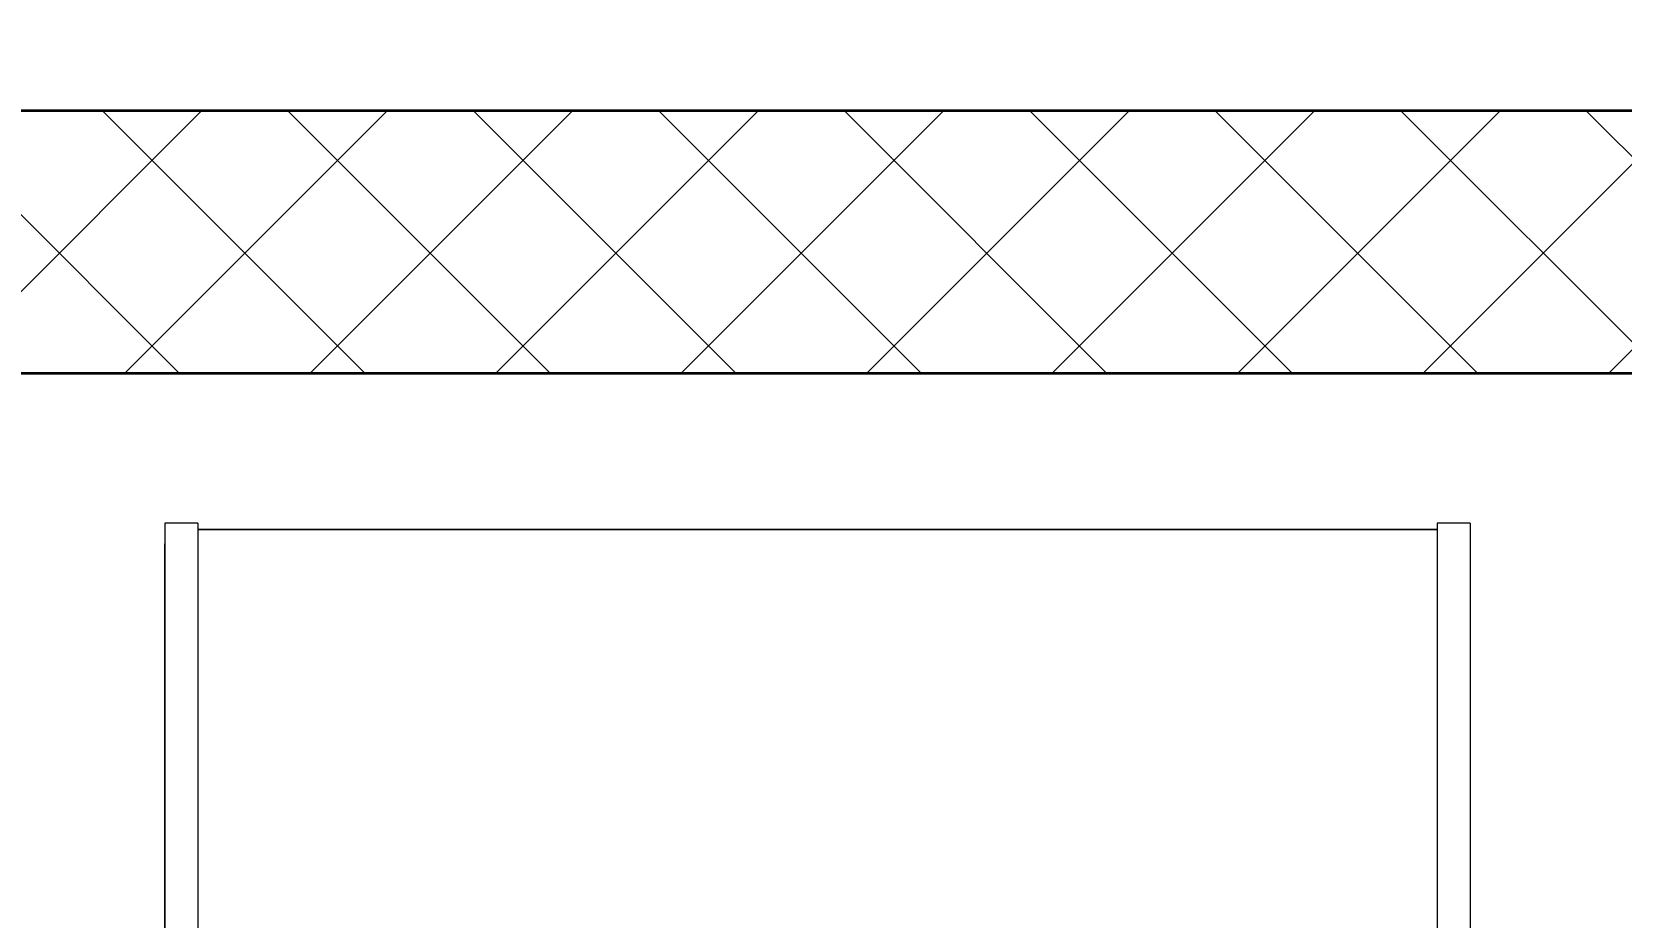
# Model space of a CAD drawing. Extents: x 65572 to 72871, y 30718 to 33858.
# Drawn here: x 65940.27 to 65970.57, y 32374.1 to 32390.97 of the extents above; entities that cross this region are included whole.
import ezdxf

# ---------------------------------------------------------------- set-up
doc = ezdxf.new("R2010")
doc.units = 0
doc.header["$LTSCALE"] = 0.5
doc.header["$MEASUREMENT"] = 0
doc.layers.get('0').update_dxf_attribs({"color": 20, "linetype": 'CONTINUOUS'})
doc.layers.get('DEFPOINTS').update_dxf_attribs({"linetype": 'CONTINUOUS', "lineweight": 5})
for name, color, linetype, lineweight in [('Annotations', 40, 'CONTINUOUS', 5), ('Hatches', 8, 'CONTINUOUS', 5), ('Layout', 154, 'CONTINUOUS', 5), ('Walls', 7, 'CONTINUOUS', 35)]:
    doc.layers.add(name, color=color, linetype=linetype, lineweight=lineweight)
doc.layers.add('Areas', color=240, linetype='CONTINUOUS', lineweight=25, plot=False)
doc.styles.get("Standard").update_dxf_attribs({"font": 'arial.ttf'})
doc.dimstyles.new('ARCH', dxfattribs={"dimscale": 96, "dimtxt": 0.0625, "dimasz": 0.0625, "dimexe": 0.04, "dimexo": 0.09375, "dimgap": 0.03125, "dimtad": 1, "dimdec": 0, "dimrnd": 0.0625, "dimzin": 3, "dimdsep": 46, "dimlunit": 4, "dimtxsty": 'Standard', "dimblk1": 'ARCHTICK', "dimblk2": 'ARCHTICK', "dimsah": 1, "dimcen": 0, "dimdle": 0.03125, "dimclrd": 256, "dimclre": 256, "dimclrt": 256, "dimazin": 0, "dimtfac": 1, "dimtdec": 0, "dimtmove": 2, "dimatfit": 3, "dimldrblk": 'OBLIQUE', "dimfxl": 0.3, "dimfxlon": 1, "dimfrac": 2, "dimarcsym": 0})

# ---------------------------------------------------------------- blocks, each defined once
blk = doc.blocks.new('_ArchTick')
at = {"const_width": 0.15}
blk.add_lwpolyline([(-0.5, -0.5), (0.5, 0.5)], dxfattribs=at)
blk = doc.blocks.new('*D10')
at = {"layer": 'Annotations', "linetype": 'ByBlock', "lineweight": -2}
for p, q in [((65921.123, 32393.468), (65921.123, 32400.573)), ((66064.435, 32393.468), (66064.435, 32400.573)), ((66067.435, 32396.733), (65918.123, 32396.733))]:
    blk.add_line(p, q, dxfattribs=at)
at = {"layer": 'DEFPOINTS', "color": 0}
for p in [(65921.123, 32396.733), (65921.123, 32384.468), (66064.435, 32384.468)]:
    blk.add_point(p, dxfattribs=at)
at = {"layer": 'Annotations', "lineweight": -2, "xscale": 6, "yscale": 6, "zscale": 6}
for p, rotation in [((65921.123, 32396.733), 179.9999999970824), ((66064.435, 32396.733), 359.9999999970824)]:
    blk.add_blockref('_ArchTick', p, dxfattribs=dict(at, rotation=rotation))
at = {"layer": 'Annotations', "insert": (65992.779, 32402.745), "char_height": 6, "attachment_point": 5, "rotation": 360}
blk.add_mtext('11\'-11"', dxfattribs=at)
blk = doc.blocks.new('_Oblique')
at = {"lineweight": -2}
blk.add_line((-0.5, -0.5), (0.5, 0.5), dxfattribs=at)

msp = doc.modelspace()

# ---------------------------------------------------------------- hatches: boundary and pattern name
at = {"layer": 'Hatches'}
h = msp.add_hatch(dxfattribs=at)
h.set_pattern_fill('ANSI37', color=256, scale=20, style=0)
h.set_pattern_definition([(45, (63665.679, 30900.0605), (-1.767767, 1.767767), []), (135, (63665.679, 30900.0605), (-1.767767, -1.767767), [])])
h.paths.add_polyline_path([(66290.622504, 32440.968035), (66132.622504, 32440.968035), (66132.622504, 32389.468035), (65921.122504, 32389.468035), (65921.122504, 32384.468035), (66132.622504, 32384.468035), (66132.622504, 32297.468035), (66141.622504, 32297.468035), (66141.622504, 32302.468035), (66137.622504, 32302.468035), (66137.622504, 32435.968035), (66295.622504, 32435.968035), (66295.622504, 32528.968035), (66523.122504, 32528.968035), (66523.122504, 32533.968035), (66295.622504, 32533.968035), (66295.622504, 32534.513038), (66290.622504, 32534.525016)])

# ---------------------------------------------------------------- linework, layer by layer
at = {"layer": 'Areas'}
msp.add_lwpolyline([(65921.122504, 32188.468035), (65921.122504, 32384.468035), (66063.622504, 32384.468035), (66063.622504, 32320.661055), (66039.622504, 32320.661055), (66039.622504, 32293.161055), (66063.622504, 32293.161055), (66063.622504, 32188.468035)], close=True, dxfattribs=at)
at = {"layer": 'Layout', "linetype": 'ByBlock'}
for p, q in [((65942.806307, 32381.605485), (65942.806307, 32372.098342)), ((65943.436229, 32381.605485), (65942.806307, 32381.605485)), ((65943.436229, 32381.605485), (65943.436229, 32372.098342)), ((65967.058276, 32381.605485), (65967.058276, 32372.098342)), ((65967.688197, 32381.605485), (65967.058276, 32381.605485)), ((65967.688197, 32381.605485), (65967.688197, 32372.098342)), ((65943.436229, 32381.487375), (65967.058276, 32381.487375)), ((65967.058276, 32381.483209), (65943.436229, 32381.483209)), ((65942.805914, 32372.37673), (65942.805914, 32381.211785)), ((65942.805914, 32381.211785), (65942.806307, 32381.211785)), ((65967.688591, 32381.211785), (65967.688197, 32381.211785)), ((65967.688591, 32381.211785), (65967.688591, 32372.37673))]:
    msp.add_line(p, q, dxfattribs=at)
at = {"layer": 'Walls'}
for p, q in [((66132.622504, 32389.468035), (65921.122504, 32389.468035)), ((65921.122504, 32384.468035), (66132.622504, 32384.468035))]:
    msp.add_line(p, q, dxfattribs=at)

# ---------------------------------------------------------------- dimensions: what is measured, and where the dimension line sits
at = {"layer": 'Annotations', "linetype": 'ByBlock'}
dim = msp.add_linear_dim(base=(65921.122504, 32396.732708), p1=(66064.435004, 32384.468035), p2=(65921.122504, 32384.468035), angle=360, dimstyle='ARCH', dxfattribs=at)
dim.commit()
dim.dimension.update_dxf_attribs({"geometry": '*D10', "text_midpoint": (65992.778754, 32402.744708)})

doc.saveas('drawing.dxf')
